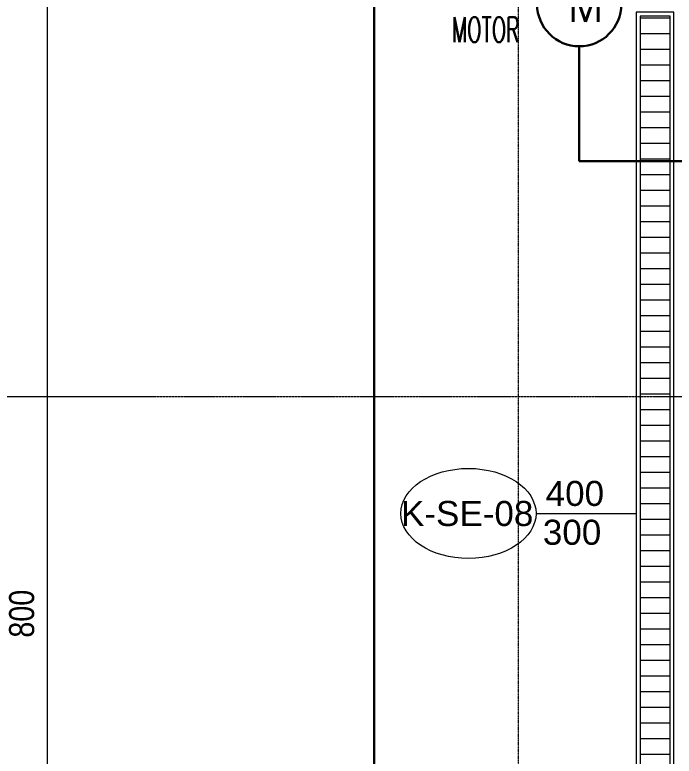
# Model space of a CAD drawing. Extents: x -1439 to 23780, y -1362 to 4476.
# Drawn here: x 919.6 to 1182.6, y 1528.1 to 1824 of the extents above; entities that cross this region are included whole.
import ezdxf
from ezdxf.enums import TextEntityAlignment as Align

# ---------------------------------------------------------------- set-up
doc = ezdxf.new("R2010")
doc.units = 0
doc.header["$MEASUREMENT"] = 0
for name, pattern in [('Audi$0$DASHDOT2', [0.5, 0.25, -0.125, 0, -0.125]), ('Audi$0$DOT2', [0.125, 0, -0.125]), ('Audi$0$HIDDEN2', [4.7625, 3.175, -1.5875])]:
    doc.linetypes.add(name, pattern=pattern)
doc.layers.get('0').update_dxf_attribs({"color": 9, "lineweight": 9})
doc.layers.get('Defpoints').update_dxf_attribs({"color": 9, "lineweight": 9})
for name, color, linetype, lineweight in [('Audi$0$06D', 8, 'Continuous', 9), ('Audi$0$10', 8, 'Continuous', 9), ('Audi$0$20', 8, 'Audi$0$DOT2', 9), ('Audi$0$21', 8, 'Continuous', 9), ('Audi$0$22', 8, 'Continuous', 9), ('Audi$0$24', 8, 'Audi$0$DASHDOT2', 9), ('Audi$0$25', 8, 'Continuous', 9), ('E-KABLO', 7, 'Continuous', 30), ('E-MOTOR', 7, 'Continuous', 30), ('E-YAZI', 7, 'Continuous', 30)]:
    doc.layers.add(name, color=color, linetype=linetype, lineweight=lineweight)
doc.styles.add('Audi$0$Arial', font='arial.ttf', dxfattribs={"height": 2.5})
doc.styles.add('Audi$0$MuuM_TEXT-STANDART', font='ARIALN.TTF')
doc.styles.add('E-YAZI', font='txttw.shx')
doc.styles.add('ILGAZ', font='txttw.shx')
doc.dimstyles.new('Audi$0$MuuM_DIM50', dxfattribs={"dimscale": 5, "dimtxt": 2, "dimasz": 1, "dimexe": 1, "dimexo": 1, "dimgap": 1, "dimtad": 1, "dimdec": 1, "dimrnd": 0.5, "dimdsep": 46, "dimtxsty": 'Audi$0$MuuM_TEXT-STANDART', "dimblk": 'Audi$0$_ArchTick', "dimcen": 0, "dimdle": 0.15, "dimclrd": 256, "dimclre": 256, "dimclrt": 256, "dimadec": 0, "dimazin": 0, "dimtfac": 5, "dimtdec": 1, "dimtix": 1, "dimtmove": 2, "dimatfit": 3, "dimldrblk": 'Audi$0$_Dot', "dimfxl": 3, "dimfxlon": 1, "dimtolj": 1, "dimlwd": -1, "dimlwe": -1, "dimarcsym": 0})

# ---------------------------------------------------------------- blocks, each defined once
blk = doc.blocks.new('*U525')
h = blk.add_hatch()
h.set_pattern_fill('ANSI31', color=256, scale=50, angle=225, style=0)
h.set_pattern_definition([(270, (4.0005, -4e-14), (6.25, -2e-15), [])])
h.paths.add_polyline_path([(1.5, 13.5), (1.5, 1.5), (398.5, 1.5), (398.5, 13.5)])
for points in [[(0, 15), (0, 0), (400, 0), (400, 15)], [(1.5, 13.5), (1.5, 1.5), (398.5, 1.5), (398.5, 13.5)]]:
    blk.add_lwpolyline(points, close=True)
blk = doc.blocks.new('Audi$0$0_doorno')
blk.add_lwpolyline([(4.5, 0), (12.5, 0)])
blk.add_ellipse((-0.891, 0), major_axis=(-5.391, 0), ratio=0.666667)
at = {"style": 'Audi$0$Arial'}
blk.add_attdef('YUKSEKLIK', text='', height=2, dxfattribs=at).set_placement((5, 12.3), align=Align.TOP_LEFT)
blk.add_attdef('KAPINO', text='', height=2, dxfattribs=at).set_placement((0, 0), align=Align.MIDDLE)
blk.add_attdef('GENISLIK', text='', height=2, dxfattribs=at).set_placement((5, -3.789), align=Align.BOTTOM_LEFT)
blk = doc.blocks.new('Audi$0$_ArchTick')
at = {"color": 0, "linetype": 'ByBlock', "const_width": 0.15}
blk.add_lwpolyline([(-0.5, -0.5), (0.5, 0.5)], dxfattribs=at)
blk = doc.blocks.new('*D506')
at = {"layer": 'Audi$0$25', "transparency": 16777216}
for p, q in [((-3805, -800), (-3785, -800)), ((-3790, -799.25), (-3790, -1600.75)), ((-3805, -1600), (-3785, -1600))]:
    blk.add_line(p, q, dxfattribs=at)
at = {"layer": 'Defpoints', "color": 0, "transparency": 16777216}
for p in [(-3840, -800), (-3840, -1600), (-3790, -1600)]:
    blk.add_point(p, dxfattribs=at)
at = {"layer": 'Audi$0$25', "transparency": 16777216, "xscale": 5, "yscale": 5, "zscale": 5}
for p, rotation in [((-3790, -800), 90), ((-3790, -1600), 270)]:
    blk.add_blockref('Audi$0$_ArchTick', p, dxfattribs=dict(at, rotation=rotation))
at = {"layer": 'Audi$0$25', "transparency": 16777216, "insert": (-3800.11, -1200), "char_height": 10, "attachment_point": 5, "rotation": 90, "style": 'Audi$0$MuuM_TEXT-STANDART'}
blk.add_mtext('\\A1;800', dxfattribs=at)
blk = doc.blocks.new('Audi$0$_Dot')
at = {"color": 0, "linetype": 'ByBlock', "lineweight": -2}
blk.add_line((-0.5, 0), (-1, 0), dxfattribs=at)
at = {"color": 0, "linetype": 'ByBlock', "const_width": 0.5}
blk.add_lwpolyline([(-0.25, 0, 1), (0.25, 0, 1)], format="xyb", close=True, dxfattribs=at)
blk = doc.blocks.new('Audi$0$0_buildingsection')
h = blk.add_hatch(color=256)
h.paths.add_polyline_path([(7.071, 0), (0, 7.071), (-7.071, 0)])
h.paths.add_polyline_path([(5, 0, 1), (-5, 0)], flags=16)
for points in [[(7.071, 0), (0, 7.071), (-7.071, 0), (25, 0)], [(7.071, 0), (0, 7.071), (-7.071, 0), (7.071, 0)]]:
    blk.add_lwpolyline(points)
blk.add_circle((0, 0), 5)
at = {"style": 'Audi$0$Arial'}
blk.add_attdef('KESITADI', text='', height=3, dxfattribs=at).set_placement((0, 0), align=Align.BOTTOM_CENTER)
blk.add_attdef('PAFTAADI', text='', height=2, dxfattribs=at).set_placement((0, -0.5), align=Align.TOP_CENTER)
blk = doc.blocks.new('100_MOTOR')
at = {"layer": 'E-MOTOR', "color": 4}
blk.add_circle((0, 0), 1.866, dxfattribs=at)
at = {"layer": 'E-MOTOR', "color": 3, "linetype": 'Continuous', "style": 'ILGAZ'}
blk.add_text('M', height=1.62, dxfattribs=at).set_placement((-0.552, -0.782))
blk = doc.blocks.new('Audi$0$P-AKS_AUDI')
at = {"layer": 'Audi$0$21', "linetype": 'Audi$0$DASHDOT2'}
blk.add_lwpolyline([(-3832.02, -1113.38), (266.92, -1113.38)], dxfattribs=at)
at = {"layer": 'Audi$0$21'}
ref = blk.add_blockref('Audi$0$0_buildingsection', (-3876.84, -1113.38), dxfattribs=dict(at, xscale=5, yscale=5, zscale=5))
ref.add_attrib('KESITADI', '02', dxfattribs={"layer": '0', "height": 15, "style": 'Audi$0$Arial'}).set_placement((-3876.84, -1113.38), align=Align.BOTTOM_CENTER)
ref.add_attrib('PAFTAADI', 'M-D-201', dxfattribs={"layer": '0', "height": 8, "style": 'Audi$0$MuuM_TEXT-STANDART', "width": 0.8}).set_placement((-3876.84, -1127.23), align=Align.BOTTOM_CENTER)
at = {"layer": 'Audi$0$25'}
dim = blk.add_linear_dim(base=(-3790, -1600), p1=(-3840, -800), p2=(-3840, -1600), angle=90, dimstyle='Audi$0$MuuM_DIM50', dxfattribs=at)
dim.commit()
dim.dimension.update_dxf_attribs({"geometry": '*D506', "text_midpoint": (-3800.11, -1200)})
blk = doc.blocks.new('Audi$0$p-zemin kat')
at = {"layer": 'Audi$0$20'}
blk.add_lwpolyline([(1120.5, 1420), (1120.5, 1830)], dxfattribs=at)
at = {"layer": 'Audi$0$24'}
blk.add_blockref('Audi$0$P-AKS_AUDI', (4722.5, 2785), dxfattribs=at)

msp = doc.modelspace()

# ---------------------------------------------------------------- linework, layer by layer
at = {"layer": 'Audi$0$21', "linetype": 'Audi$0$HIDDEN2', "ltscale": 0.1, "const_width": 1}
msp.add_lwpolyline([(1062.95, 1888.65), (1270.75, 1888.65), (1270.75, 1408.64), (1062.95, 1408.64)], close=True, dxfattribs=at)
at = {"layer": 'E-KABLO', "color": 6}
for p, q in [((1144.73, 1811.42), (1144.73, 1765.55)), ((1144.73, 1765.55), (1228.07, 1765.55))]:
    msp.add_line(p, q, dxfattribs=at)

# ---------------------------------------------------------------- block references
at = {"layer": 'Audi$0$06D', "rotation": 90}
msp.add_blockref('*U525', (1182.5, 1425), dxfattribs=at)
at = {"layer": 'Audi$0$10'}
msp.add_blockref('Audi$0$p-zemin kat', (0, 0), dxfattribs=at)
at = {"layer": 'Audi$0$22'}
ref = msp.add_blockref('Audi$0$0_doorno', (1105, 1625), dxfattribs=dict(at, xscale=5, yscale=5, zscale=5))
ref.add_attrib('KAPINO', 'K-SE-08', dxfattribs={"layer": '0', "height": 10, "style": 'Audi$0$Arial'}).set_placement((1100.04, 1625), align=Align.MIDDLE)
ref.add_attrib('GENISLIK', '400', dxfattribs={"layer": '0', "height": 10, "style": 'Audi$0$Arial'}).set_placement((1131.34, 1625), align=Align.BOTTOM_LEFT)
ref.add_attrib('YUKSEKLIK', '300', dxfattribs={"layer": '0', "height": 10, "style": 'Audi$0$Arial'}).set_placement((1130.23, 1622.5), align=Align.TOP_LEFT)
at = {"layer": 'E-MOTOR', "xscale": 9, "yscale": 9, "zscale": 9}
msp.add_blockref('100_MOTOR', (1144.73, 1828.21), dxfattribs=at)

# ---------------------------------------------------------------- texts
at = {"layer": 'E-YAZI', "color": 3, "style": 'E-YAZI', "width": 0.6}
msp.add_text('MOTOR', height=10, dxfattribs=at).set_placement((1093.93, 1813.06))

doc.saveas('drawing.dxf')
